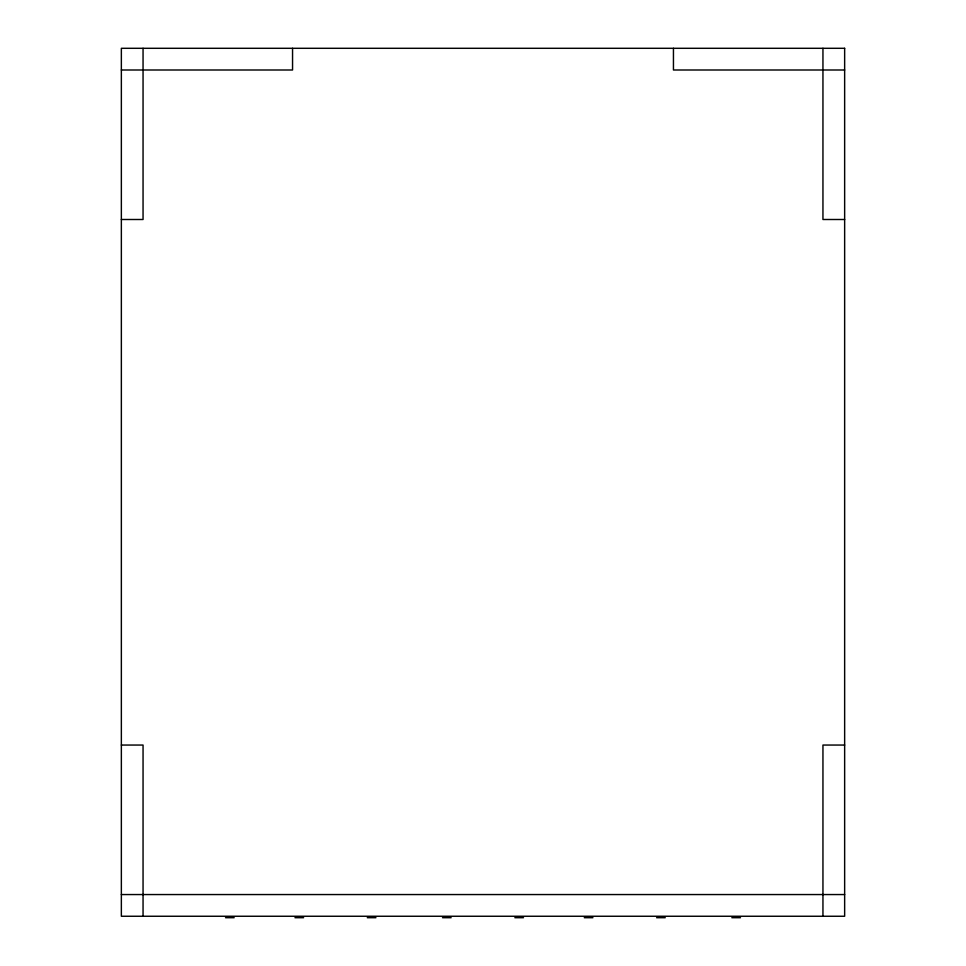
<?xml version="1.0" encoding="UTF-8"?>
<svg xmlns="http://www.w3.org/2000/svg" width="966" height="966" viewBox="0 0 966 966"><rect width="100%" height="100%" fill="white"/><g stroke="black" fill="none" stroke-linecap="round" stroke-linejoin="round"><path stroke-width="1.45" d="M121.354 69.999L292.553 69.999L292.553 48.3M844.646 69.999L673.447 69.999L673.447 48.3M121.354 219.499L143.053 219.499L143.053 48.3M844.646 219.499L822.947 219.499L822.947 48.3M121.354 745.052L143.053 745.052L143.053 916.251M844.646 745.052L822.947 745.052L822.947 916.251M121.354 894.552L844.646 894.552M225.513 917.7L234.183 917.7M294.944 917.7L303.626 917.7M367.273 917.7L375.955 917.7M442.5 917.7L451.17 917.7M514.83 917.7L523.5 917.7M584.261 917.7L592.943 917.7M656.59 917.7L665.272 917.7M731.817 917.7L740.487 917.7M844.646 48.3L121.354 48.3L121.354 916.251L844.646 916.251L844.646 48.3"/></g></svg>
